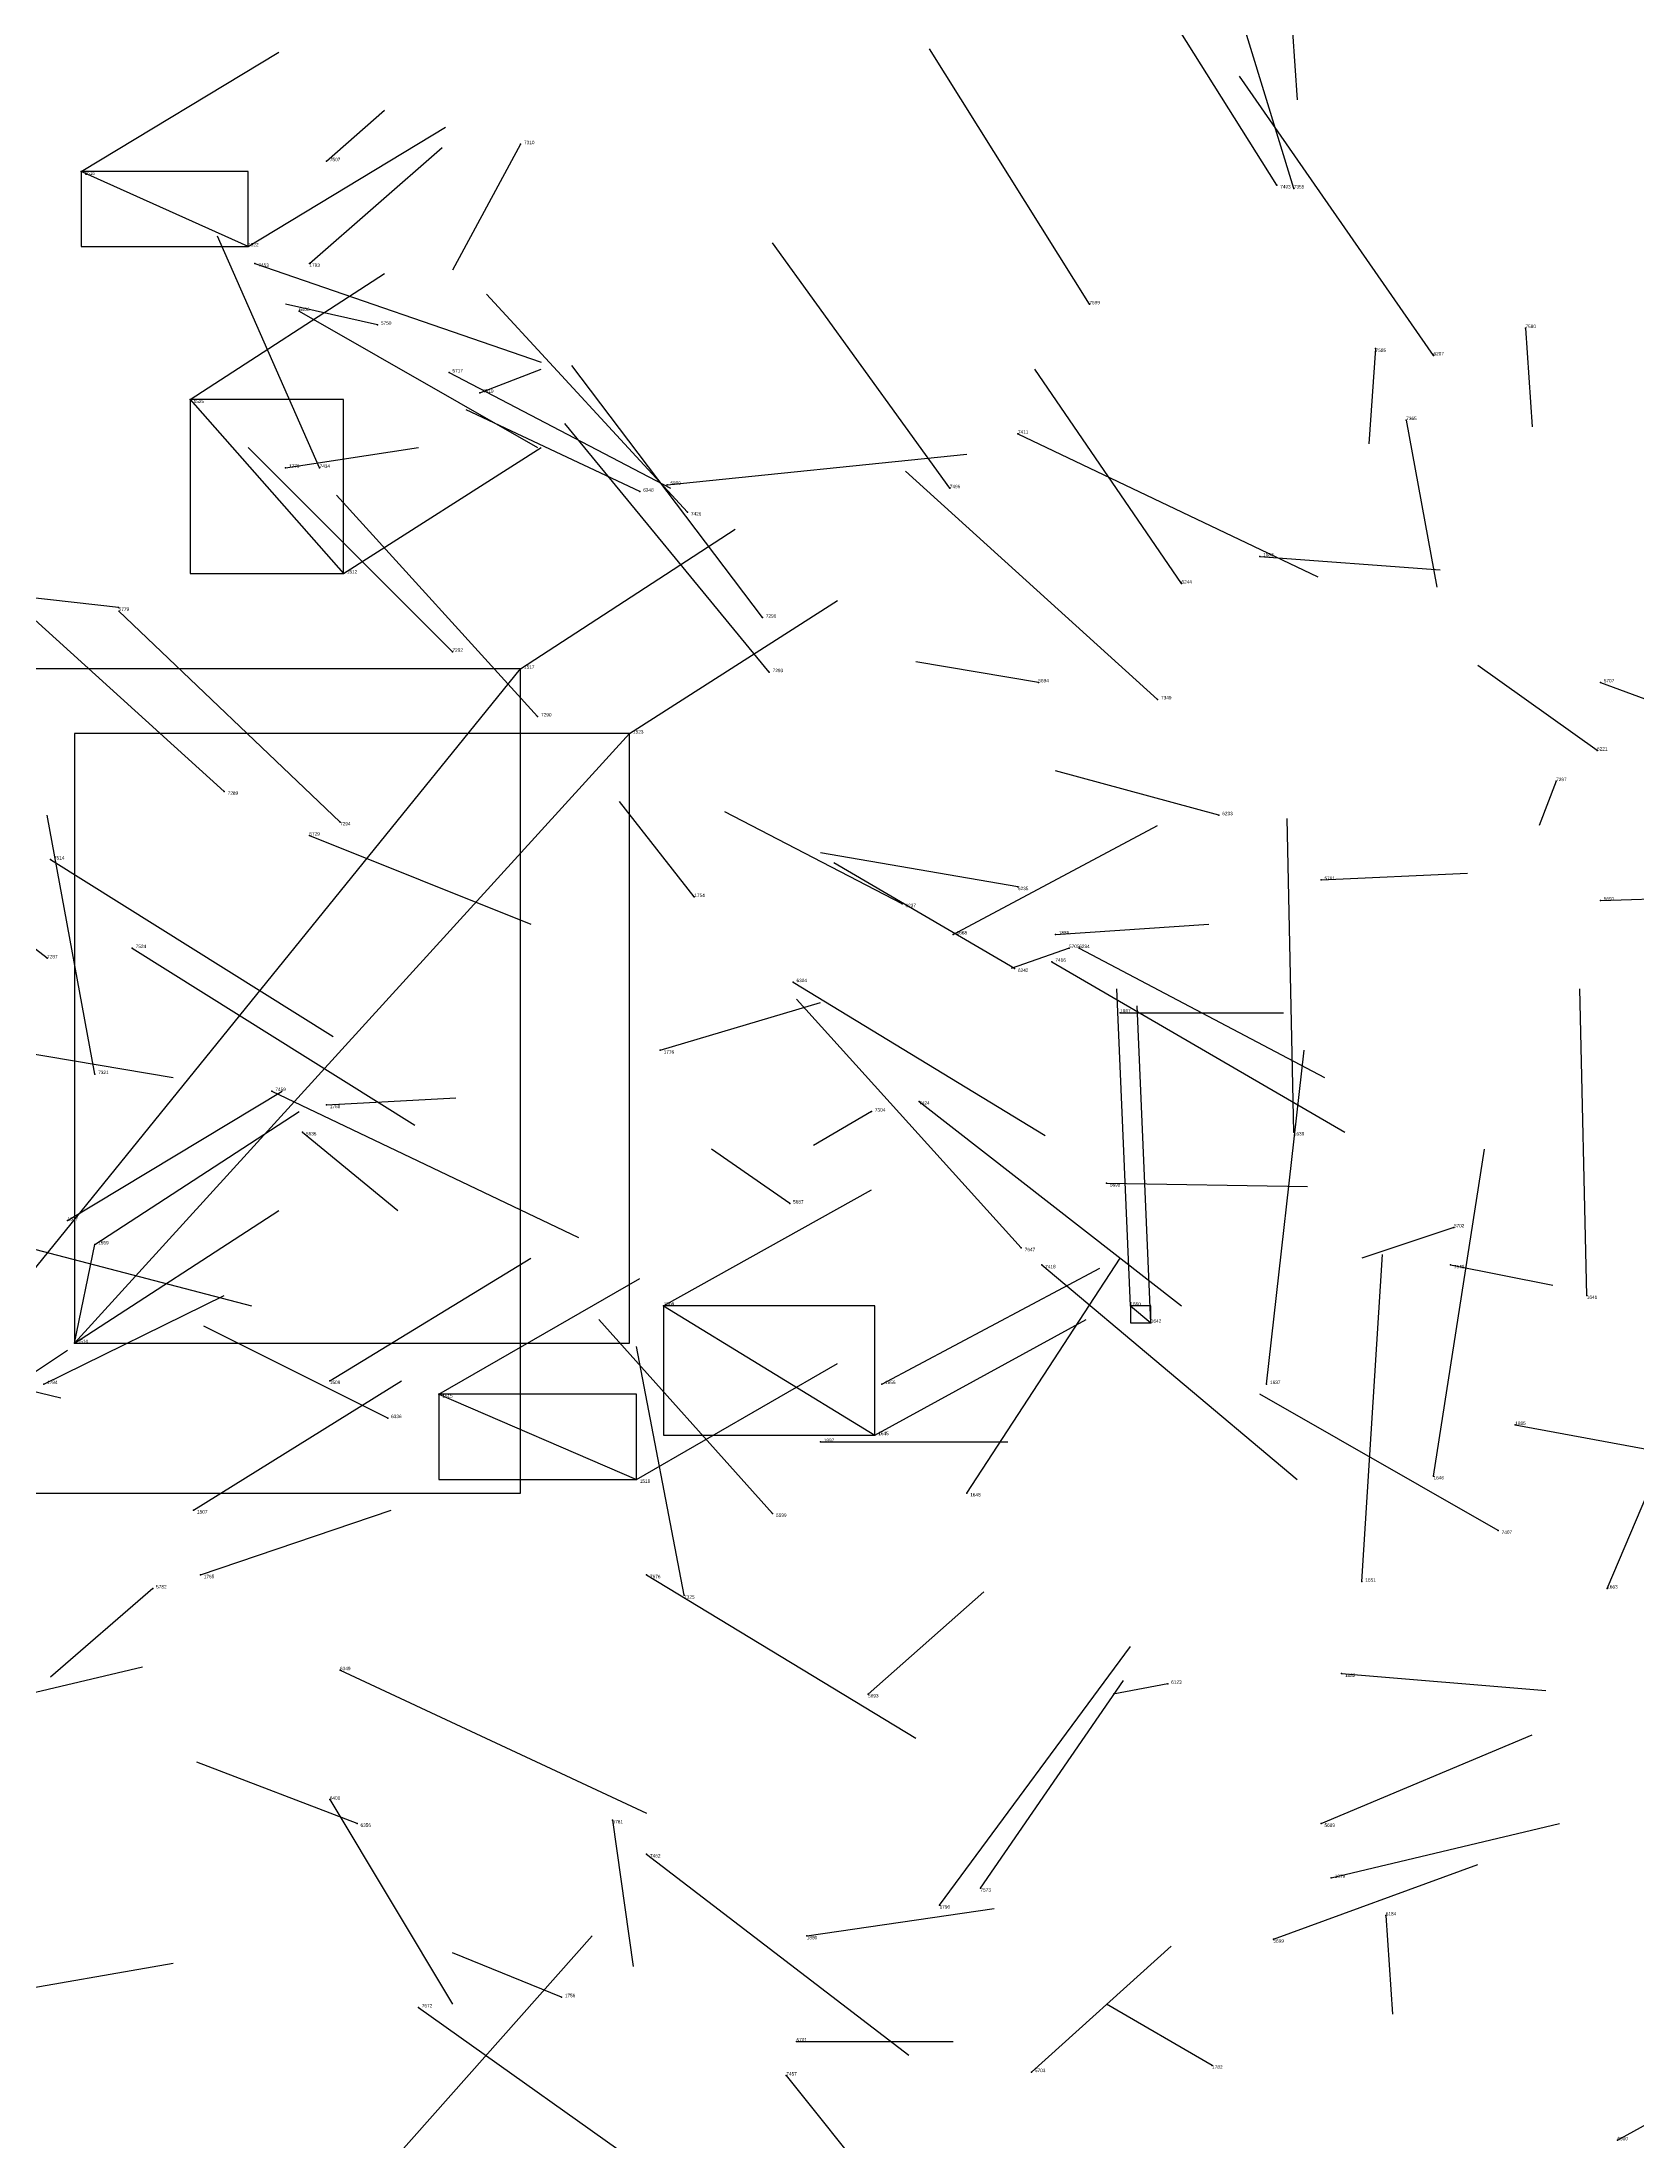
# Model space of a CAD drawing. Extents: x 59.1 to 70.8, y 600.3 to 605.1.
# Drawn here: x 65.781 to 66.249, y 603.984 to 604.601 of the extents above; entities that cross this region are included whole.
import ezdxf

# ---------------------------------------------------------------- set-up
doc = ezdxf.new("R2010")
doc.units = 0
for name, color, linetype in [('Clients', 3, 'CONTINUOUS'), ('Facilities', 3, 'CONTINUOUS'), ('Facilities_lines', 3, 'CONTINUOUS'), ('Min_max_boxes', 1, 'CONTINUOUS'), ('Normals', 1, 'CONTINUOUS'), ('Source_points', 5, 'CONTINUOUS'), ('Text', 3, 'CONTINUOUS')]:
    doc.layers.add(name, color=color, linetype=linetype)

msp = doc.modelspace()

# ---------------------------------------------------------------- linework, layer by layer
at = {"layer": 'Clients', "color": 5}
for p in [(65.792, 604.563, 452.866), (65.869, 604.445, 452.855), (65.921, 604.417, 452.708), (65.953, 604.398, 452.803), (65.796, 604.248, 453.016), (66.106, 604.225, 452.767), (66.025, 604.192, 452.847), (65.955, 604.179, 452.932)]:
    msp.add_point(p, dxfattribs=at)
at = {"layer": 'Facilities', "color": 3}
for p in [(65.864, 604.566, 459.247), (65.921, 604.571, 462.166), (66.143, 604.559, 458.592), (66.148, 604.558, 461.956), (65.841, 604.541, 452.894), (65.843, 604.536, 460.534), (65.859, 604.536, 449.573), (66.088, 604.524, 458.609), (65.856, 604.522, 456.512), (65.879, 604.518, 454.894), (66.216, 604.517, 462.046), (66.172, 604.511, 462.03), (66.189, 604.509, 457.111), (65.9, 604.504, 455.657), (65.909, 604.498, 459.278), (65.824, 604.496, 452.804), (66.067, 604.486, 460.634), (66.181, 604.49, 461.966), (65.852, 604.476, 449.158), (65.862, 604.476, 461.774), (65.956, 604.469, 457.358), (65.964, 604.471, 454.276), (66.047, 604.47, 458.644), (65.97, 604.463, 458.72), (66.138, 604.45, 449.294), (66.115, 604.442, 457.058), (65.803, 604.435, 454.869), (65.992, 604.432, 458.661), (65.901, 604.422, 458.724), (65.994, 604.416, 458.685), (66.073, 604.413, 454.942), (66.238, 604.413, 454.162), (66.108, 604.408, 460.036), (65.926, 604.403, 458.68), (66.237, 604.393, 457.469), (65.834, 604.381, 458.776), (66.225, 604.384, 462.049), (65.868, 604.372, 458.725), (66.126, 604.374, 457.437), (65.859, 604.368, 455.672), (65.783, 604.361, 459.097), (65.972, 604.35, 448.354), (66.067, 604.353, 457.383), (66.156, 604.355, 453.705), (66.033, 604.348, 457.433), (66.238, 604.349, 453.697), (66.048, 604.339, 452.755), (66.078, 604.339, 449.486), (65.782, 604.332, 458.79), (65.807, 604.335, 459.158), (66.082, 604.335, 454.97), (66.085, 604.335, 457.016), (66.066, 604.329, 457.055), (66.077, 604.331, 460.381), (66.001, 604.325, 456.969), (66.097, 604.316, 449.425), (65.962, 604.305, 449.51), (65.796, 604.298, 462.051), (65.848, 604.293, 460.836), (65.864, 604.289, 449.218), (66.038, 604.29, 460.194), (66.024, 604.287, 462.004), (65.857, 604.281, 453.94), (66.148, 604.281, 452.707), (66.093, 604.266, 453.753), (66, 604.26, 453.698), (65.788, 604.255, 453.085), (66.195, 604.253, 454.879), (66.068, 604.247, 459.128), (66.074, 604.242, 460.296), (66.194, 604.242, 462.681), (66.234, 604.233, 452.658), (65.963, 604.23, 452.903), (66.1, 604.23, 452.839), (65.79, 604.219, 452.956), (65.781, 604.207, 449.341), (65.865, 604.208, 452.961), (65.897, 604.204, 452.889), (66.027, 604.207, 452.821), (66.14, 604.207, 452.703), (65.882, 604.197, 457.423), (66.009, 604.19, 449.4), (66.213, 604.195, 449.151), (66.189, 604.18, 452.641), (66.052, 604.175, 452.871), (65.825, 604.17, 452.953), (65.995, 604.169, 453.996), (66.208, 604.164, 460.682), (65.813, 604.147, 454.728), (65.827, 604.151, 449.418), (65.958, 604.151, 460.617), (66.168, 604.149, 452.718), (66.24, 604.147, 452.583), (65.969, 604.145, 462.154), (65.868, 604.123, 457.012), (66.162, 604.122, 449.285), (66.023, 604.116, 453.969), (66.111, 604.119, 457.513), (65.865, 604.085, 456.934), (65.948, 604.079, 454.596), (65.873, 604.078, 457.363), (66.156, 604.078, 453.88), (65.958, 604.069, 460.69), (66.159, 604.062, 449.129), (66.056, 604.059, 462.105), (66.044, 604.054, 448.521), (66.175, 604.051, 458.352), (66.005, 604.045, 449.371), (66.142, 604.044, 453.774), (65.891, 604.024, 460.487), (65.933, 604.027, 448.23), (66.002, 604.014, 454.495), (66.071, 604.005, 453.886), (66.124, 604.007, 448.39), (65.999, 604.004, 460.681), (66.243, 603.985, 453.88)]:
    msp.add_point(p, dxfattribs=at)
at = {"layer": 'Facilities_lines', "color": 3}
for p, q in [((65.841, 604.541, 452.894), (65.792, 604.563, 452.866)), ((65.824, 604.496, 452.804), (65.869, 604.445, 452.855)), ((65.725, 604.175, 453.09), (65.921, 604.417, 452.708)), ((65.79, 604.219, 452.956), (65.953, 604.398, 452.803)), ((65.79, 604.219, 452.956), (65.796, 604.248, 453.016)), ((65.963, 604.23, 452.903), (66.025, 604.192, 452.847)), ((66.1, 604.23, 452.839), (66.106, 604.225, 452.767)), ((65.897, 604.204, 452.889), (65.955, 604.179, 452.932))]:
    msp.add_line(p, q, dxfattribs=at)
at = {"layer": 'Min_max_boxes', "color": 1}
for p, q in [((65.841, 604.563, 452.866), (65.792, 604.563, 452.866)), ((65.792, 604.563, 452.866), (65.792, 604.541, 452.866)), ((65.841, 604.563, 452.894), (65.792, 604.563, 452.894)), ((65.792, 604.563, 452.894), (65.792, 604.541, 452.894)), ((65.792, 604.563, 452.866), (65.792, 604.563, 452.894)), ((65.841, 604.541, 452.866), (65.841, 604.563, 452.866)), ((65.841, 604.541, 452.894), (65.841, 604.563, 452.894)), ((65.841, 604.563, 452.866), (65.841, 604.563, 452.894)), ((65.792, 604.541, 452.866), (65.841, 604.541, 452.866)), ((65.792, 604.541, 452.894), (65.841, 604.541, 452.894)), ((65.792, 604.541, 452.866), (65.792, 604.541, 452.894)), ((65.841, 604.541, 452.866), (65.841, 604.541, 452.894)), ((65.869, 604.496, 452.804), (65.824, 604.496, 452.804)), ((65.824, 604.496, 452.804), (65.824, 604.445, 452.804)), ((65.869, 604.496, 452.855), (65.824, 604.496, 452.855)), ((65.824, 604.496, 452.855), (65.824, 604.445, 452.855)), ((65.824, 604.496, 452.804), (65.824, 604.496, 452.855)), ((65.869, 604.445, 452.804), (65.869, 604.496, 452.804)), ((65.869, 604.445, 452.855), (65.869, 604.496, 452.855)), ((65.869, 604.496, 452.804), (65.869, 604.496, 452.855)), ((65.824, 604.445, 452.804), (65.869, 604.445, 452.804)), ((65.824, 604.445, 452.855), (65.869, 604.445, 452.855)), ((65.824, 604.445, 452.804), (65.824, 604.445, 452.855)), ((65.869, 604.445, 452.804), (65.869, 604.445, 452.855)), ((65.921, 604.417, 452.708), (65.725, 604.417, 452.708)), ((65.921, 604.417, 453.09), (65.725, 604.417, 453.09)), ((65.921, 604.175, 452.708), (65.921, 604.417, 452.708)), ((65.921, 604.175, 453.09), (65.921, 604.417, 453.09)), ((65.921, 604.417, 452.708), (65.921, 604.417, 453.09)), ((65.953, 604.398, 452.803), (65.79, 604.398, 452.803)), ((65.79, 604.398, 452.803), (65.79, 604.219, 452.803)), ((65.953, 604.398, 453.016), (65.79, 604.398, 453.016)), ((65.79, 604.398, 453.016), (65.79, 604.219, 453.016)), ((65.79, 604.398, 452.803), (65.79, 604.398, 453.016)), ((65.953, 604.219, 452.803), (65.953, 604.398, 452.803)), ((65.953, 604.219, 453.016), (65.953, 604.398, 453.016)), ((65.953, 604.398, 452.803), (65.953, 604.398, 453.016)), ((66.025, 604.23, 452.847), (65.963, 604.23, 452.847)), ((65.963, 604.23, 452.847), (65.963, 604.192, 452.847)), ((66.025, 604.23, 452.903), (65.963, 604.23, 452.903)), ((65.963, 604.23, 452.903), (65.963, 604.192, 452.903)), ((65.963, 604.23, 452.847), (65.963, 604.23, 452.903)), ((66.025, 604.192, 452.847), (66.025, 604.23, 452.847)), ((66.025, 604.192, 452.903), (66.025, 604.23, 452.903)), ((66.025, 604.23, 452.847), (66.025, 604.23, 452.903)), ((66.106, 604.23, 452.767), (66.1, 604.23, 452.767)), ((66.1, 604.23, 452.767), (66.1, 604.225, 452.767)), ((66.106, 604.23, 452.839), (66.1, 604.23, 452.839)), ((66.1, 604.23, 452.839), (66.1, 604.225, 452.839)), ((66.1, 604.23, 452.767), (66.1, 604.23, 452.839)), ((66.106, 604.225, 452.767), (66.106, 604.23, 452.767)), ((66.106, 604.225, 452.839), (66.106, 604.23, 452.839)), ((66.106, 604.23, 452.767), (66.106, 604.23, 452.839)), ((66.1, 604.225, 452.767), (66.106, 604.225, 452.767)), ((66.1, 604.225, 452.839), (66.106, 604.225, 452.839)), ((66.1, 604.225, 452.767), (66.1, 604.225, 452.839)), ((66.106, 604.225, 452.767), (66.106, 604.225, 452.839)), ((65.79, 604.219, 452.803), (65.953, 604.219, 452.803)), ((65.79, 604.219, 453.016), (65.953, 604.219, 453.016)), ((65.79, 604.219, 452.803), (65.79, 604.219, 453.016)), ((65.953, 604.219, 452.803), (65.953, 604.219, 453.016)), ((65.955, 604.204, 452.889), (65.897, 604.204, 452.889)), ((65.897, 604.204, 452.889), (65.897, 604.179, 452.889)), ((65.955, 604.204, 452.932), (65.897, 604.204, 452.932)), ((65.897, 604.204, 452.932), (65.897, 604.179, 452.932)), ((65.897, 604.204, 452.889), (65.897, 604.204, 452.932)), ((65.955, 604.179, 452.889), (65.955, 604.204, 452.889)), ((65.955, 604.179, 452.932), (65.955, 604.204, 452.932)), ((65.955, 604.204, 452.889), (65.955, 604.204, 452.932)), ((65.963, 604.192, 452.847), (66.025, 604.192, 452.847)), ((65.963, 604.192, 452.903), (66.025, 604.192, 452.903)), ((65.963, 604.192, 452.847), (65.963, 604.192, 452.903)), ((66.025, 604.192, 452.847), (66.025, 604.192, 452.903)), ((65.897, 604.179, 452.889), (65.955, 604.179, 452.889)), ((65.897, 604.179, 452.932), (65.955, 604.179, 452.932)), ((65.897, 604.179, 452.889), (65.897, 604.179, 452.932)), ((65.955, 604.179, 452.889), (65.955, 604.179, 452.932)), ((65.725, 604.175, 452.708), (65.921, 604.175, 452.708)), ((65.725, 604.175, 453.09), (65.921, 604.175, 453.09)), ((65.921, 604.175, 452.708), (65.921, 604.175, 453.09))]:
    msp.add_line(p, q, dxfattribs=at)
at = {"layer": 'Normals', "color": 1}
for p, q in [((66.144, 604.656, 458.91), (66.149, 604.584, 458.979)), ((66.143, 604.559, 458.592), (66.094, 604.637, 458.553)), ((66.148, 604.558, 461.956), (66.125, 604.633, 461.895)), ((65.792, 604.563, 452.866), (65.85, 604.598, 452.94)), ((66.088, 604.524, 458.609), (66.041, 604.599, 458.562)), ((66.189, 604.509, 457.111), (66.132, 604.591, 457.111)), ((65.864, 604.566, 459.247), (65.881, 604.581, 459.344)), ((65.841, 604.541, 452.894), (65.899, 604.576, 452.968)), ((65.859, 604.536, 449.573), (65.898, 604.57, 449.659)), ((65.921, 604.571, 462.166), (65.901, 604.534, 462.256)), ((65.862, 604.476, 461.774), (65.832, 604.544, 461.841)), ((66.047, 604.47, 458.644), (65.995, 604.542, 458.599)), ((65.843, 604.536, 460.534), (65.927, 604.507, 460.488)), ((65.824, 604.496, 452.804), (65.881, 604.533, 452.877)), ((65.879, 604.518, 454.894), (65.852, 604.524, 454.99)), ((65.97, 604.463, 458.72), (65.911, 604.527, 458.671)), ((65.856, 604.522, 456.512), (65.926, 604.482, 456.452)), ((66.216, 604.517, 462.046), (66.218, 604.488, 462.142)), ((66.172, 604.511, 462.03), (66.17, 604.483, 462.126)), ((65.909, 604.498, 459.278), (65.927, 604.505, 459.376)), ((65.992, 604.432, 458.661), (65.936, 604.506, 458.624)), ((66.115, 604.442, 457.058), (66.072, 604.505, 457.122)), ((65.9, 604.504, 455.657), (65.965, 604.47, 455.725)), ((65.956, 604.469, 457.358), (65.905, 604.493, 457.441)), ((65.994, 604.416, 458.685), (65.934, 604.489, 458.651)), ((66.067, 604.486, 460.634), (66.155, 604.444, 460.613)), ((66.181, 604.49, 461.966), (66.19, 604.441, 462.053)), ((65.901, 604.422, 458.724), (65.841, 604.482, 458.672)), ((65.852, 604.476, 449.158), (65.891, 604.482, 449.25)), ((65.869, 604.445, 452.855), (65.927, 604.482, 452.928)), ((65.964, 604.471, 454.276), (66.052, 604.48, 454.323)), ((66.108, 604.408, 460.036), (66.034, 604.475, 460.027)), ((65.926, 604.403, 458.68), (65.867, 604.468, 458.632)), ((65.921, 604.417, 452.708), (65.984, 604.458, 452.774)), ((66.138, 604.45, 449.294), (66.191, 604.446, 449.379)), ((65.834, 604.381, 458.776), (65.77, 604.439, 458.726)), ((65.803, 604.435, 454.869), (65.776, 604.438, 454.965)), ((65.953, 604.398, 452.803), (66.014, 604.437, 452.872)), ((65.868, 604.372, 458.725), (65.803, 604.434, 458.681)), ((66.073, 604.413, 454.942), (66.037, 604.419, 455.035)), ((66.237, 604.393, 457.469), (66.202, 604.418, 457.559)), ((66.238, 604.413, 454.162), (66.33, 604.379, 454.18)), ((65.782, 604.332, 458.79), (65.711, 604.387, 458.747)), ((66.126, 604.374, 457.437), (66.078, 604.387, 457.524)), ((66.225, 604.384, 462.049), (66.22, 604.371, 462.148)), ((65.972, 604.35, 448.354), (65.95, 604.378, 448.447)), ((66.033, 604.348, 457.433), (65.981, 604.375, 457.514)), ((65.796, 604.298, 462.051), (65.782, 604.374, 462.115)), ((66.048, 604.339, 452.755), (66.108, 604.371, 452.828)), ((66.148, 604.281, 452.707), (66.146, 604.373, 452.668)), ((65.859, 604.368, 455.672), (65.924, 604.342, 455.744)), ((66.067, 604.353, 457.383), (66.009, 604.363, 457.464)), ((65.783, 604.361, 459.097), (65.866, 604.309, 459.119)), ((66.066, 604.329, 457.055), (66.013, 604.36, 457.134)), ((66.156, 604.355, 453.705), (66.199, 604.357, 453.795)), ((66.238, 604.349, 453.697), (66.27, 604.35, 453.792)), ((66.078, 604.339, 449.486), (66.123, 604.342, 449.575)), ((65.807, 604.335, 459.158), (65.89, 604.283, 459.177)), ((66.082, 604.335, 454.97), (66.065, 604.329, 455.068)), ((66.085, 604.335, 457.016), (66.157, 604.297, 456.958)), ((66.077, 604.331, 460.381), (66.163, 604.281, 460.372)), ((66.001, 604.325, 456.969), (66.075, 604.28, 456.918)), ((66.068, 604.247, 459.128), (66.002, 604.32, 459.111)), ((66.1, 604.23, 452.839), (66.096, 604.323, 452.803)), ((66.234, 604.233, 452.658), (66.232, 604.323, 452.615)), ((65.724, 604.313, 454.578), (65.819, 604.297, 454.603)), ((65.962, 604.305, 449.51), (66.009, 604.319, 449.597)), ((66.097, 604.316, 449.425), (66.145, 604.316, 449.513)), ((66.106, 604.225, 452.767), (66.102, 604.318, 452.731)), ((66.14, 604.207, 452.703), (66.151, 604.305, 452.686)), ((65.788, 604.255, 453.085), (65.851, 604.293, 453.153)), ((65.848, 604.293, 460.836), (65.938, 604.25, 460.842)), ((65.864, 604.289, 449.218), (65.902, 604.291, 449.311)), ((66.038, 604.29, 460.194), (66.115, 604.23, 460.171)), ((65.796, 604.248, 453.016), (65.856, 604.287, 453.086)), ((66.024, 604.287, 462.004), (66.007, 604.277, 462.102)), ((65.857, 604.281, 453.94), (65.885, 604.258, 454.033)), ((66, 604.26, 453.698), (65.977, 604.276, 453.794)), ((66.189, 604.18, 452.641), (66.204, 604.276, 452.616)), ((65.963, 604.23, 452.903), (66.024, 604.264, 452.974)), ((66.093, 604.266, 453.753), (66.152, 604.265, 453.834)), ((65.79, 604.219, 452.956), (65.85, 604.258, 453.026)), ((65.75, 604.254, 454.58), (65.842, 604.23, 454.611)), ((66.195, 604.253, 454.879), (66.168, 604.244, 454.975)), ((65.865, 604.208, 452.961), (65.924, 604.244, 453.033)), ((66.027, 604.207, 452.821), (66.091, 604.241, 452.89)), ((66.052, 604.175, 452.871), (66.097, 604.244, 452.928)), ((66.074, 604.242, 460.296), (66.149, 604.179, 460.274)), ((66.168, 604.149, 452.718), (66.174, 604.245, 452.692)), ((66.194, 604.242, 462.681), (66.224, 604.236, 462.776)), ((66.24, 604.147, 452.583), (66.279, 604.239, 452.578)), ((65.781, 604.207, 449.341), (65.834, 604.233, 449.422)), ((65.897, 604.204, 452.889), (65.956, 604.238, 452.962)), ((65.695, 604.225, 459.236), (65.786, 604.203, 459.271)), ((65.882, 604.197, 457.423), (65.828, 604.224, 457.503)), ((65.995, 604.169, 453.996), (65.944, 604.226, 453.932)), ((66.025, 604.192, 452.847), (66.087, 604.226, 452.918)), ((65.725, 604.175, 453.09), (65.788, 604.217, 453.156)), ((65.969, 604.145, 462.154), (65.955, 604.218, 462.221)), ((65.955, 604.179, 452.932), (66.014, 604.213, 453.005)), ((65.825, 604.17, 452.953), (65.886, 604.208, 453.023)), ((66.208, 604.164, 460.682), (66.138, 604.204, 460.741)), ((66.009, 604.19, 449.4), (66.064, 604.19, 449.483)), ((66.213, 604.195, 449.151), (66.278, 604.183, 449.226)), ((65.827, 604.151, 449.418), (65.883, 604.17, 449.498)), ((65.813, 604.147, 454.728), (65.783, 604.121, 454.82)), ((65.958, 604.151, 460.617), (66.037, 604.103, 460.58)), ((66.023, 604.116, 453.969), (66.057, 604.146, 454.058)), ((66.044, 604.054, 448.521), (66.1, 604.13, 448.49)), ((65.755, 604.111, 449.536), (65.81, 604.124, 449.618)), ((65.868, 604.123, 457.012), (65.958, 604.081, 457.006)), ((66.162, 604.122, 449.285), (66.222, 604.117, 449.365)), ((66.056, 604.059, 462.105), (66.098, 604.12, 462.172)), ((66.111, 604.119, 457.513), (66.095, 604.116, 457.612)), ((66.156, 604.078, 453.88), (66.218, 604.104, 453.954)), ((65.873, 604.078, 457.363), (65.826, 604.096, 457.45)), ((65.865, 604.085, 456.934), (65.901, 604.025, 457.005)), ((65.948, 604.079, 454.596), (65.954, 604.036, 454.686)), ((66.159, 604.062, 449.129), (66.226, 604.078, 449.202)), ((65.958, 604.069, 460.69), (66.035, 604.01, 460.667)), ((66.142, 604.044, 453.774), (66.202, 604.066, 453.851)), ((66.005, 604.045, 449.371), (66.06, 604.053, 449.454)), ((66.175, 604.051, 458.352), (66.177, 604.022, 458.448)), ((65.879, 603.974, 448.493), (65.942, 604.045, 448.461)), ((66.071, 604.005, 453.886), (66.112, 604.042, 453.969)), ((65.762, 604.027, 449.575), (65.819, 604.037, 449.656)), ((65.933, 604.027, 448.23), (65.901, 604.04, 448.324)), ((65.891, 604.024, 460.487), (65.967, 603.97, 460.45)), ((66.124, 604.007, 448.39), (66.093, 604.025, 448.483)), ((66.243, 603.985, 453.88), (66.306, 604.02, 453.95)), ((66.002, 604.014, 454.495), (66.048, 604.014, 454.584)), ((65.999, 604.004, 460.681), (66.039, 603.954, 460.604))]:
    msp.add_line(p, q, dxfattribs=at)
at = {"layer": 'Source_points', "color": 5}
for p in [(65.864, 604.566, 459.247), (65.921, 604.571, 462.166), (65.792, 604.563, 452.866), (66.143, 604.559, 458.592), (66.148, 604.558, 461.956), (65.841, 604.541, 452.894), (65.843, 604.536, 460.534), (65.859, 604.536, 449.573), (66.088, 604.524, 458.609), (65.856, 604.522, 456.512), (65.879, 604.518, 454.894), (66.216, 604.517, 462.046), (66.172, 604.511, 462.03), (66.189, 604.509, 457.111), (65.9, 604.504, 455.657), (65.909, 604.498, 459.278), (65.824, 604.496, 452.804), (66.067, 604.486, 460.634), (66.181, 604.49, 461.966), (65.852, 604.476, 449.158), (65.862, 604.476, 461.774), (65.956, 604.469, 457.358), (65.964, 604.471, 454.276), (66.047, 604.47, 458.644), (65.97, 604.463, 458.72), (66.138, 604.45, 449.294), (65.869, 604.445, 452.855), (66.115, 604.442, 457.058), (65.803, 604.435, 454.869), (65.992, 604.432, 458.661), (65.901, 604.422, 458.724), (65.921, 604.417, 452.708), (65.994, 604.416, 458.685), (66.073, 604.413, 454.942), (66.238, 604.413, 454.162), (66.108, 604.408, 460.036), (65.926, 604.403, 458.68), (65.953, 604.398, 452.803), (66.237, 604.393, 457.469), (65.834, 604.381, 458.776), (66.225, 604.384, 462.049), (65.868, 604.372, 458.725), (66.126, 604.374, 457.437), (65.859, 604.368, 455.672), (65.783, 604.361, 459.097), (65.972, 604.35, 448.354), (66.067, 604.353, 457.383), (66.156, 604.355, 453.705), (66.033, 604.348, 457.433), (66.238, 604.349, 453.697), (66.048, 604.339, 452.755), (66.078, 604.339, 449.486), (65.782, 604.332, 458.79), (65.807, 604.335, 459.158), (66.082, 604.335, 454.97), (66.085, 604.335, 457.016), (66.066, 604.329, 457.055), (66.077, 604.331, 460.381), (66.001, 604.325, 456.969), (66.097, 604.316, 449.425), (65.962, 604.305, 449.51), (65.796, 604.298, 462.051), (65.848, 604.293, 460.836), (65.864, 604.289, 449.218), (66.038, 604.29, 460.194), (66.024, 604.287, 462.004), (65.857, 604.281, 453.94), (66.148, 604.281, 452.707), (66.093, 604.266, 453.753), (66, 604.26, 453.698), (65.788, 604.255, 453.085), (66.195, 604.253, 454.879), (65.796, 604.248, 453.016), (66.068, 604.247, 459.128), (66.074, 604.242, 460.296), (66.194, 604.242, 462.681), (66.234, 604.233, 452.658), (65.963, 604.23, 452.903), (66.1, 604.23, 452.839), (66.106, 604.225, 452.767), (65.79, 604.219, 452.956), (65.781, 604.207, 449.341), (65.865, 604.208, 452.961), (65.897, 604.204, 452.889), (66.027, 604.207, 452.821), (66.14, 604.207, 452.703), (65.882, 604.197, 457.423), (66.009, 604.19, 449.4), (66.025, 604.192, 452.847), (66.213, 604.195, 449.151), (65.955, 604.179, 452.932), (66.189, 604.18, 452.641), (66.052, 604.175, 452.871), (65.825, 604.17, 452.953), (65.995, 604.169, 453.996), (66.208, 604.164, 460.682), (65.813, 604.147, 454.728), (65.827, 604.151, 449.418), (65.958, 604.151, 460.617), (66.168, 604.149, 452.718), (66.24, 604.147, 452.583), (65.969, 604.145, 462.154), (65.868, 604.123, 457.012), (66.162, 604.122, 449.285), (66.023, 604.116, 453.969), (66.111, 604.119, 457.513), (65.865, 604.085, 456.934), (65.948, 604.079, 454.596), (65.873, 604.078, 457.363), (66.156, 604.078, 453.88), (65.958, 604.069, 460.69), (66.159, 604.062, 449.129), (66.056, 604.059, 462.105), (66.044, 604.054, 448.521), (66.175, 604.051, 458.352), (66.005, 604.045, 449.371), (66.142, 604.044, 453.774), (65.891, 604.024, 460.487), (65.933, 604.027, 448.23), (66.002, 604.014, 454.495), (66.071, 604.005, 453.886), (66.124, 604.007, 448.39), (65.999, 604.004, 460.681), (66.243, 603.985, 453.88)]:
    msp.add_point(p, dxfattribs=at)

# ---------------------------------------------------------------- texts
at = {"layer": 'Text', "color": 3}
for s, p in [('7310', (65.922, 604.571, 462.166)), ('7507', (65.865, 604.566, 459.247)), ('1516', (65.793, 604.562, 452.866)), ('7493', (66.144, 604.558, 458.592)), ('7355', (66.148, 604.558, 461.956)), ('1522', (65.841, 604.541, 452.894)), ('7453', (65.844, 604.535, 460.534)), ('1793', (65.859, 604.535, 449.573)), ('6406', (65.856, 604.522, 456.512)), ('7599', (66.088, 604.524, 458.609)), ('5750', (65.88, 604.518, 454.894)), ('7580', (66.216, 604.517, 462.046)), ('7585', (66.172, 604.51, 462.03)), ('5717', (65.901, 604.504, 455.657)), ('6207', (66.189, 604.509, 457.111)), ('7519', (65.91, 604.498, 459.278)), ('1525', (65.825, 604.495, 452.804)), ('7411', (66.067, 604.486, 460.634)), ('7365', (66.181, 604.49, 461.966)), ('1770', (65.853, 604.476, 449.158)), ('7434', (65.862, 604.476, 461.774)), ('6348', (65.957, 604.469, 457.358)), ('5809', (65.965, 604.471, 454.276)), ('7496', (66.047, 604.47, 458.644)), ('7426', (65.971, 604.462, 458.72)), ('1883', (66.139, 604.45, 449.294)), ('1512', (65.87, 604.445, 452.855)), ('6244', (66.115, 604.442, 457.058)), ('5779', (65.803, 604.434, 454.869)), ('7296', (65.993, 604.432, 458.661)), ('7292', (65.901, 604.422, 458.724)), ('1517', (65.922, 604.417, 452.708)), ('7293', (65.995, 604.416, 458.685)), ('5694', (66.073, 604.413, 454.942)), ('5707', (66.239, 604.413, 454.162)), ('7349', (66.109, 604.408, 460.036)), ('7290', (65.927, 604.403, 458.68)), ('1523', (65.954, 604.398, 452.803)), ('6221', (66.237, 604.393, 457.469)), ('7289', (65.835, 604.38, 458.776)), ('7297', (66.225, 604.384, 462.049)), ('6233', (66.127, 604.374, 457.437)), ('5729', (65.859, 604.368, 455.672)), ('7294', (65.868, 604.371, 458.725)), ('7514', (65.784, 604.361, 459.097)), ('1754', (65.972, 604.35, 448.354)), ('6235', (66.067, 604.352, 457.383)), ('5761', (66.157, 604.355, 453.705)), ('5691', (66.239, 604.349, 453.697)), ('6237', (66.034, 604.347, 457.433)), ('1668', (66.049, 604.339, 452.755)), ('1889', (66.079, 604.339, 449.486)), ('7287', (65.782, 604.332, 458.79)), ('7524', (65.808, 604.335, 459.158)), ('7416', (66.078, 604.331, 460.381)), ('5705', (66.082, 604.335, 454.97)), ('6234', (66.085, 604.335, 457.016)), ('6304', (66.002, 604.325, 456.969)), ('6242', (66.067, 604.328, 457.055)), ('1887', (66.097, 604.316, 449.425)), ('1776', (65.963, 604.304, 449.51)), ('7321', (65.797, 604.298, 462.051)), ('7459', (65.849, 604.293, 460.836)), ('1768', (65.865, 604.288, 449.218)), ('7424', (66.038, 604.289, 460.194)), ('7304', (66.025, 604.287, 462.004)), ('5635', (65.858, 604.28, 453.94)), ('1639', (66.148, 604.28, 452.707)), ('5698', (66.094, 604.265, 453.753)), ('5687', (66.001, 604.26, 453.698)), ('1537', (65.788, 604.255, 453.085)), ('5702', (66.195, 604.253, 454.879)), ('1559', (65.797, 604.248, 453.016)), ('7647', (66.069, 604.246, 459.128)), ('7418', (66.075, 604.241, 460.296)), ('7548', (66.195, 604.241, 462.681)), ('1641', (66.234, 604.232, 452.658)), ('1508', (65.963, 604.23, 452.903)), ('1660', (66.1, 604.23, 452.839)), ('1642', (66.106, 604.225, 452.767)), ('1510', (65.791, 604.219, 452.956)), ('1784', (65.782, 604.207, 449.341)), ('1509', (65.865, 604.207, 452.961)), ('1515', (65.898, 604.203, 452.889)), ('1656', (66.028, 604.207, 452.821)), ('1637', (66.141, 604.207, 452.703)), ('6336', (65.883, 604.197, 457.423)), ('1885', (66.213, 604.195, 449.151)), ('1897', (66.01, 604.19, 449.4)), ('1645', (66.026, 604.192, 452.847)), ('1518', (65.956, 604.178, 452.932)), ('1646', (66.189, 604.179, 452.641)), ('1648', (66.053, 604.174, 452.871)), ('1507', (65.826, 604.169, 452.953)), ('5599', (65.996, 604.168, 453.996)), ('7407', (66.209, 604.163, 460.682)), ('5782', (65.814, 604.147, 454.728)), ('1765', (65.828, 604.15, 449.418)), ('7676', (65.959, 604.15, 460.617)), ('1651', (66.169, 604.149, 452.718)), ('1663', (66.24, 604.147, 452.583)), ('7325', (65.969, 604.144, 462.154)), ('6349', (65.868, 604.123, 457.012)), ('1882', (66.163, 604.121, 449.285)), ('5693', (66.023, 604.115, 453.969)), ('6123', (66.112, 604.119, 457.513)), ('6400', (65.865, 604.085, 456.934)), ('5781', (65.948, 604.078, 454.596)), ('6356', (65.874, 604.077, 457.363)), ('5689', (66.157, 604.077, 453.88)), ('7462', (65.959, 604.068, 460.69)), ('1879', (66.16, 604.062, 449.129)), ('1796', (66.044, 604.053, 448.521)), ('7573', (66.056, 604.058, 462.105)), ('6184', (66.175, 604.051, 458.352)), ('1880', (66.005, 604.044, 449.371)), ('5699', (66.142, 604.043, 453.774)), ('7672', (65.892, 604.024, 460.487)), ('1756', (65.934, 604.027, 448.23)), ('5701', (66.002, 604.014, 454.495)), ('7457', (65.999, 604.004, 460.681)), ('5703', (66.072, 604.005, 453.886)), ('1782', (66.124, 604.006, 448.39)), ('6000', (66.243, 603.985, 453.88))]:
    msp.add_text(s, height=0.001, dxfattribs=at).set_placement(p)

doc.saveas('drawing.dxf')
